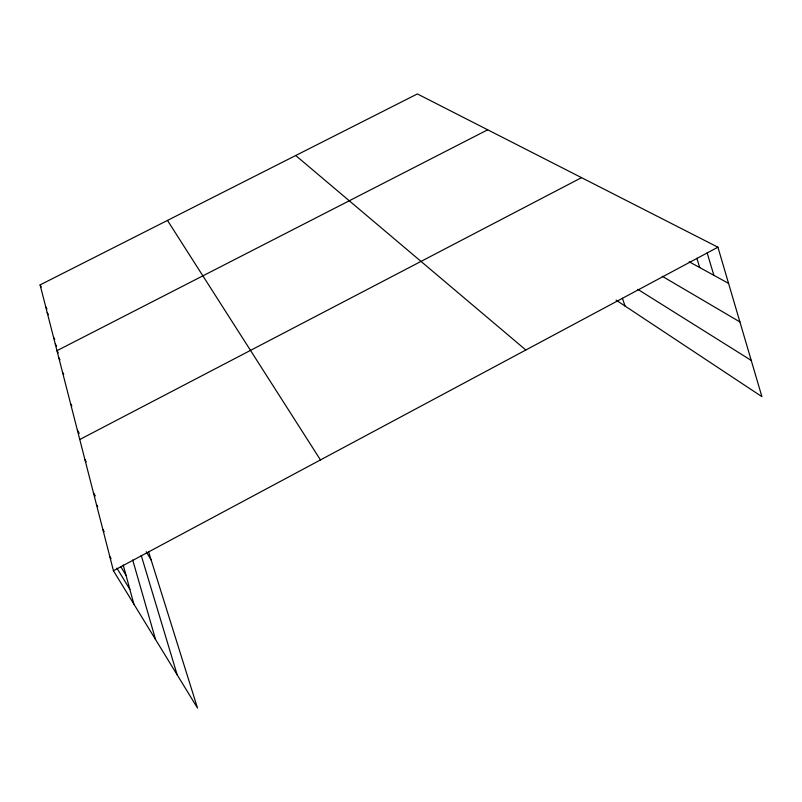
<?xml version="1.0" encoding="UTF-8"?>
<svg xmlns="http://www.w3.org/2000/svg" width="802" height="802" viewBox="0 0 802 802"><rect width="100%" height="100%" fill="white"/><g stroke="black" fill="none" stroke-linecap="round" stroke-linejoin="round"><path stroke-width="1.2" d="M148.591 551.806L197.513 708.066L113.443 570.733L717.92 247.196L761.9 396.649L616.096 300.118M79.769 439.496L581.53 177.643M487.686 129.794L56.972 350.674L58.215 352.81M113.443 570.733L40.1 284.9L417.371 93.934L717.92 247.196M689.199 261.793L728.567 283.377M662.241 276.259L739.915 321.933M637.851 289.372L751.243 360.429M295.717 155.518L525.841 350.003M167.478 220.43L320.459 459.927M109.774 556.468L111.077 558.583M116.902 568.137L129.844 589.36M120.901 566.834L125.994 575.214M102.867 529.531L104.16 531.666M93.433 492.749L95.348 495.937M96.461 504.568L97.714 506.643M84.952 459.706L86.215 461.832M77.373 430.153L79.248 433.341M146.245 551.746L151.187 560.097M70.606 403.807L71.859 405.942M62.486 372.158L63.729 374.283M58.767 357.642L60.02 359.797M53.544 337.291L54.757 339.386M55.238 343.898L56.461 346.013M45.704 306.745L46.957 308.92M47.198 312.549L48.401 314.655M40.1 284.9L41.293 286.996M622.412 298.264L625.059 306.053M696.868 258.204L699.715 267.557M141.222 555.405L177.192 674.863M707.123 252.76L713.87 275.327M132.701 559.986L155.558 639.525M123.217 564.999L133.844 604.066"/></g></svg>
